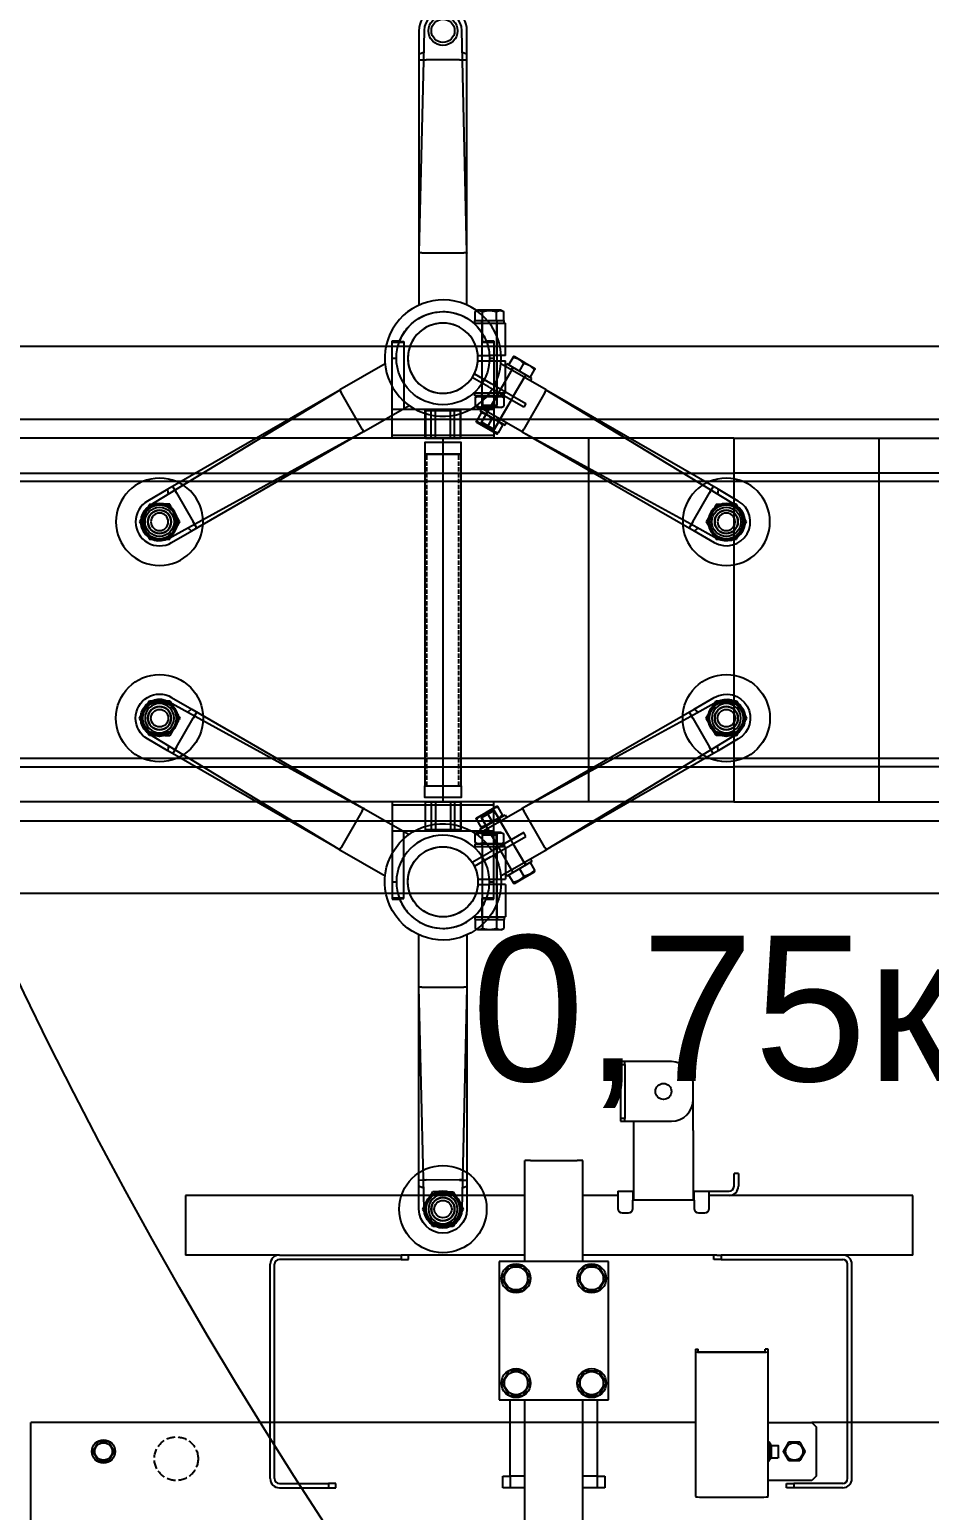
# Model space of a CAD drawing. Header units: millimetres. Extents: x -383313 to -161684, y -117025 to 99224.
# Drawn here: x -347336 to -346718, y -7453 to -6435 of the extents above; entities that cross this region are included whole.
import ezdxf
from ezdxf.enums import TextEntityAlignment as Align

# ---------------------------------------------------------------- set-up
doc = ezdxf.new("R2010")
doc.units = ezdxf.units.MM
doc.header["$MEASUREMENT"] = 0
doc.linetypes.add('DASHED', pattern=[0.75, 0.5, -0.25])
doc.linetypes.add('ESKD_shtrih', pattern=[4, 3, -1])
for name, color, linetype in [('08', 30, 'Continuous'), ('12', 41, 'Continuous'), ('27', 200, 'Continuous'), ('PV-3401', 7, 'Continuous'), ('Длина секции', 1, 'Continuous'), ('Конвейера КУ-190', 1, 'Continuous'), ('Крепление держателей ограждений', 101, 'Continuous'), ('Крепление опоры', 9, 'Continuous'), ('КУ-190.01.03.00_Стяжка', 7, 'Continuous'), ('Робот', 30, 'Continuous')]:
    doc.layers.add(name, color=color, linetype=linetype)
doc.styles.add('PSTUDIO', font='arial.ttf')

# ---------------------------------------------------------------- blocks, each defined once
blk = doc.blocks.new('A$Cdbab0bab')
at = {"color": 3}
for p, q in [((2000, -476.3), (2000, -580)), ((1493, -529), (1493, -628.6)), ((1538.3, -528.6), (1497.7, -528.6)), ((1543, -628.6), (1543, -529)), ((1460, -543), (1463, -540)), ((1460, -577), (1460, -543)), ((1463, -540), (1493, -540)), ((1485.8, -556), (1486.1, -555.7)), ((1485.8, -556), (1485.8, -563.9)), ((1486.1, -564.2), (1486.1, -555.7)), ((1490.8, -555.7), (1486.1, -555.7)), ((1490.8, -564.2), (1490.8, -555.7)), ((1492, -556.3), (1490.8, -556.3)), ((1492, -555), (1492, -565)), ((1493, -555), (1492, -555)), ((1485.8, -563.9), (1486.1, -564.2)), ((1490.8, -564.2), (1486.1, -564.2)), ((1492, -563.7), (1490.8, -563.7)), ((1493, -565), (1492, -565)), ((543, -580), (1463, -580)), ((1463, -580), (1460, -577)), ((1493, -580), (1463, -580)), ((1543, -580), (2000, -580)), ((1493, -628.6), (1493, -630.4)), ((1493, -630.4), (1495, -630.4)), ((1495, -628.6), (1495, -630.4)), ((1538.3, -628.2), (1497.7, -628.2)), ((1538.3, -628.4), (1497.7, -628.4)), ((1541, -628.6), (1541, -630.4)), ((1543, -630.4), (1541, -630.4)), ((1543, -630.4), (1543, -628.6))]:
    blk.add_line(p, q, dxfattribs=at)
at = {"color": 94, "linetype": 'ESKD_shtrih', "ltscale": 2}
blk.add_circle((1900, -555), 15, dxfattribs=at)
at = {"color": 3}
for centre, radius in [((1475, -560), 6), ((1950, -560), 8), ((1950, -560), 6)]:
    blk.add_circle(centre, radius, dxfattribs=at)
for start, end in [(134.427, 156.9261), (203.0739, 225.573)]:
    blk.add_arc((1500, -560), 10, start, end, dxfattribs=at)
for centre, major_axis, start_param, end_param in [((1497.7, -529), (-4.7, 0), 4.712389, 6.283185), ((1538.3, -529), (-4.7, 0), 3.141593, 4.712389), ((1497.7, -628.6), (4.7, 0), 1.570796, 3.141593), ((1497.7, -628.6), (-2.7, 0), 4.712389, 6.283185), ((1538.3, -628.6), (4.7, 0), 0, 1.570796), ((1538.3, -628.6), (2.7, 0), 0, 1.570796)]:
    blk.add_ellipse(centre, major_axis=major_axis, ratio=0.087156, start_param=start_param, end_param=end_param, dxfattribs=at)
for points in [[(1467.5, -560), (1469.4, -556.7), (1471.2, -553.5)], [(1471.2, -553.5), (1475, -553.5), (1478.8, -553.5)], [(1478.8, -553.5), (1480.6, -556.7), (1482.5, -560)], [(1946.2, -553.5), (1944.4, -556.7), (1942.5, -560)], [(1953.8, -553.5), (1950, -553.5), (1946.2, -553.5)], [(1957.5, -560), (1955.6, -556.7), (1953.8, -553.5)], [(1471.2, -566.5), (1469.4, -563.2), (1467.5, -560)], [(1478.8, -566.5), (1475, -566.5), (1471.2, -566.5)], [(1482.5, -560), (1480.6, -563.2), (1478.8, -566.5)], [(1942.5, -560), (1944.4, -563.2), (1946.2, -566.5)], [(1946.2, -566.5), (1950, -566.5), (1953.8, -566.5)], [(1953.8, -566.5), (1955.6, -563.2), (1957.5, -560)]]:
    blk.add_rational_spline(points, [1.2245094272, 1.41394169484, 1.2245094272], degree=2, dxfattribs=at)
blk = doc.blocks.new('Робот ABB IRB660_3.15 (сверху)')
at = {"layer": 'Робот'}
blk.add_circle((0, 0), 3150, dxfattribs=at)
blk = doc.blocks.new('A$Cd90eea63')
at = {"layer": 'Конвейера КУ-190'}
for p, q in [((2000, 125), (0, 125)), ((2000, 125), (2000, -125)), ((0, 101), (2000, 101)), ((0, -101), (2000, -101)), ((2000, -125), (0, -125))]:
    blk.add_line(p, q, dxfattribs=at)
at = {"layer": 'Конвейера КУ-190', "color": 33}
for p, q in [((2000, 95.25), (0, 95.25)), ((2000, -95.25), (0, -95.25))]:
    blk.add_line(p, q, dxfattribs=at)
at = {"layer": 'Крепление держателей ограждений'}
blk.add_line((1900, 125), (1900, -125), dxfattribs=at)
at = {"layer": 'Крепление опоры'}
blk.add_line((1800, 125), (1800, -125), dxfattribs=at)
blk = doc.blocks.new('*U205')
at = {"layer": 'PV-3401'}
for p, q in [((13899.5, -3884.2), (13896.5, -3884.2)), ((13896.5, -3884.2), (13896.5, -3886.2)), ((13896.5, -3886.2), (13899.5, -3886.2)), ((13896.5, -3886.2), (13896.5, -3923.2)), ((13899.5, -3886.2), (13899.5, -3884.2)), ((13902.8, -3884.2), (13899.5, -3884.2)), ((13899.5, -3886.2), (13899.5, -3923.2)), ((13931.5, -3884.2), (13902.8, -3884.2)), ((13946.5, -3910.2), (13946.5, -3899.2)), ((13946.5, -3931.6), (13946.5, -3910.2)), ((13899.5, -3923.2), (13896.5, -3923.2)), ((13896.5, -3923.2), (13896.5, -3925.2)), ((13896.5, -3925.2), (13899.5, -3925.2)), ((13899.5, -3925.2), (13899.5, -3923.2)), ((13899.5, -3925.2), (13902.8, -3925.2)), ((13902.8, -3925.2), (13931.5, -3925.2)), ((13905.5, -3931.6), (13905.5, -3925.2)), ((13905.5, -3936), (13905.5, -3931.6)), ((13905.5, -3977.3), (13905.5, -3936)), ((13946.5, -3931.6), (13946.5, -3936)), ((13946.5, -3936), (13946.5, -3977.3)), ((13834.6, -3952.2), (13830.6, -3952.2)), ((13830.6, -4021.7), (13830.6, -3952.2)), ((13834.6, -3952.2), (13866.6, -3952.2)), ((13870.6, -3952.2), (13866.6, -3952.2)), ((13870.6, -4021.7), (13870.6, -3952.2)), ((13977.5, -3961.2), (13974.5, -3961.2)), ((13974.5, -3964.2), (13974.5, -3961.2)), ((13974.5, -3969.9), (13974.5, -3964.2)), ((13977.5, -3961.2), (13977.5, -3964.2)), ((13977.5, -3964.2), (13977.5, -3969.9)), ((13830.6, -3976.2), (13597.4, -3976.2)), ((13597.4, -3976.2), (13597.4, -3979.7)), ((13597.4, -3979.7), (13597.4, -4013.7)), ((13894.5, -3976.2), (13870.6, -3976.2)), ((13894.5, -3973.2), (13894.5, -3979.5)), ((13894.5, -3973.2), (13905, -3973.2)), ((13894.5, -3979.5), (13894.5, -3985.2)), ((13905, -3973.2), (13905, -3979.5)), ((13905, -3973.2), (13905.5, -3973.2)), ((13905.5, -3976.2), (13905, -3976.2)), ((13905, -3985.2), (13905, -3979.5)), ((13905.5, -3979.2), (13905.5, -3977.3)), ((13905.5, -3979.2), (13946.5, -3979.2)), ((13946.5, -3973.2), (13947, -3973.2)), ((13947, -3976.2), (13946.5, -3976.2)), ((13946.5, -3977.3), (13946.5, -3979.2)), ((13947, -3979.5), (13947, -3973.2)), ((13947, -3973.2), (13957.5, -3973.2)), ((13947, -3979.5), (13947, -3985.2)), ((13957.5, -3979.5), (13957.5, -3973.2)), ((13957.5, -3973.2), (13971.2, -3973.2)), ((14097.4, -3976.2), (13957.5, -3976.2)), ((13957.5, -3985.2), (13957.5, -3979.5)), ((14097.4, -3979.7), (14097.4, -3976.2)), ((14097.4, -4013.7), (14097.4, -3979.7)), ((13897.5, -3988.2), (13902, -3988.2)), ((13950, -3988.2), (13954.5, -3988.2)), ((13597.4, -4013.7), (13597.4, -4017.2)), ((13661.9, -4017.2), (13597.4, -4017.2)), ((13661.9, -4017.2), (13745.6, -4017.2)), ((13745.6, -4020.2), (13661.9, -4020.2)), ((13748.6, -4017.2), (13745.6, -4017.2)), ((13745.6, -4017.2), (13745.6, -4020.2)), ((13745.6, -4020.2), (13750.6, -4020.2)), ((13830.6, -4017.2), (13748.6, -4017.2)), ((13750.6, -4020.2), (13750.6, -4017.2)), ((13962.6, -4017.2), (13870.6, -4017.2)), ((13960.6, -4020.2), (13960.6, -4017.2)), ((13965.6, -4020.2), (13960.6, -4020.2)), ((13962.6, -4017.2), (13965.6, -4017.2)), ((13965.6, -4017.2), (13965.6, -4020.2)), ((14049.3, -4017.2), (13965.6, -4017.2)), ((13965.6, -4020.2), (14049.3, -4020.2)), ((14097.4, -4017.2), (14049.3, -4017.2)), ((14097.4, -4017.2), (14097.4, -4013.7)), ((13655.6, -4170.9), (13655.6, -4023.5)), ((13658.6, -4170.9), (13658.6, -4023.5)), ((13813.1, -4021.7), (13813.1, -4116.7)), ((13888.1, -4021.7), (13813.1, -4021.7)), ((13888.1, -4116.7), (13888.1, -4021.7)), ((14052.6, -4170.9), (14052.6, -4023.5)), ((14055.6, -4170.9), (14055.6, -4023.5)), ((13813.1, -4116.7), (13888.1, -4116.7)), ((13820.6, -4169.2), (13820.6, -4116.7)), ((13830.6, -4252.2), (13830.6, -4116.7)), ((13870.6, -4252.2), (13870.6, -4116.7)), ((13880.6, -4169.2), (13880.6, -4116.7)), ((13815.6, -4169.2), (13820.6, -4169.2)), ((13815.6, -4177.2), (13815.6, -4169.2)), ((13830.6, -4169.2), (13820.6, -4169.2)), ((13820.6, -4169.2), (13820.6, -4177.2)), ((13880.6, -4169.2), (13870.6, -4169.2)), ((13880.6, -4169.2), (13885.6, -4169.2)), ((13880.6, -4177.2), (13880.6, -4169.2)), ((13885.6, -4169.2), (13885.6, -4177.2)), ((13661.9, -4174.2), (13695.6, -4174.2)), ((13661.9, -4177.2), (13695.6, -4177.2)), ((13700.6, -4174.2), (13695.6, -4174.2)), ((13695.6, -4174.2), (13695.6, -4177.2)), ((13695.6, -4177.2), (13700.6, -4177.2)), ((13700.6, -4177.2), (13700.6, -4174.2)), ((13820.6, -4177.2), (13815.6, -4177.2)), ((13830.6, -4177.2), (13820.6, -4177.2)), ((13880.6, -4177.2), (13870.6, -4177.2)), ((13885.6, -4177.2), (13880.6, -4177.2)), ((14010.6, -4177.2), (14010.6, -4174.2)), ((14010.6, -4174.2), (14015.6, -4174.2)), ((14015.6, -4177.2), (14010.6, -4177.2)), ((14049.3, -4174.2), (14015.6, -4174.2)), ((14015.6, -4174.2), (14015.6, -4177.2)), ((14049.3, -4177.2), (14015.6, -4177.2))]:
    blk.add_line(p, q, dxfattribs=at)
for centre, radius in [((13926, -3904.7), 5.5), ((13824.6, -4033.2), 10), ((13824.6, -4033.2), 8), ((13876.6, -4033.2), 10), ((13876.6, -4033.2), 8), ((13824.6, -4105.2), 10), ((13824.6, -4105.2), 8), ((13876.6, -4105.2), 10), ((13876.6, -4105.2), 8)]:
    blk.add_circle(centre, radius, dxfattribs=at)
for centre, radius, start, end in [((13931.5, -3899.2), 15, 360, 90), ((13931.5, -3910.2), 15, 270, 0), ((13971.2, -3969.9), 3.3, -90, 0), ((13971.2, -3969.9), 6.3, 270, 0), ((13897.5, -3985.2), 3, 180, 270), ((13902, -3985.2), 3, 270, 0), ((13950, -3985.2), 3, 180, 270), ((13954.5, -3985.2), 3, 270, 0), ((13661.9, -4023.5), 6.3, 90, 180), ((13661.9, -4023.5), 3.3, 90, 180), ((14049.3, -4023.5), 6.3, 0, 90), ((14049.3, -4023.5), 3.3, 0, 90), ((13661.9, -4170.9), 6.3, 180, 270), ((13661.9, -4170.9), 3.3, 180, 270), ((14049.3, -4170.9), 3.3, 270, 360), ((14049.3, -4170.9), 6.3, -90, 0)]:
    blk.add_arc(centre, radius, start, end, dxfattribs=at)
for points in [[(13814.8, -4033.2), (13817.3, -4028.9), (13819.7, -4024.7)], [(13819.7, -4024.7), (13824.6, -4024.7), (13829.5, -4024.7)], [(13829.5, -4024.7), (13832, -4028.9), (13834.4, -4033.2)], [(13871.7, -4024.7), (13869.3, -4028.9), (13866.8, -4033.2)], [(13881.5, -4024.7), (13876.6, -4024.7), (13871.7, -4024.7)], [(13886.4, -4033.2), (13884, -4028.9), (13881.5, -4024.7)], [(13819.7, -4041.7), (13817.3, -4037.4), (13814.8, -4033.2)], [(13834.4, -4033.2), (13832, -4037.4), (13829.5, -4041.7)], [(13866.8, -4033.2), (13869.3, -4037.4), (13871.7, -4041.7)], [(13881.5, -4041.7), (13884, -4037.4), (13886.4, -4033.2)], [(13829.5, -4041.7), (13824.6, -4041.7), (13819.7, -4041.7)], [(13871.7, -4041.7), (13876.6, -4041.7), (13881.5, -4041.7)], [(13819.7, -4096.7), (13817.3, -4100.9), (13814.8, -4105.2)], [(13829.5, -4096.7), (13824.6, -4096.7), (13819.7, -4096.7)], [(13834.4, -4105.2), (13832, -4100.9), (13829.5, -4096.7)], [(13866.8, -4105.2), (13869.3, -4100.9), (13871.7, -4096.7)], [(13871.7, -4096.7), (13876.6, -4096.7), (13881.5, -4096.7)], [(13881.5, -4096.7), (13884, -4100.9), (13886.4, -4105.2)], [(13814.8, -4105.2), (13817.3, -4109.4), (13819.7, -4113.7)], [(13829.5, -4113.7), (13832, -4109.4), (13834.4, -4105.2)], [(13871.7, -4113.7), (13869.3, -4109.4), (13866.8, -4105.2)], [(13886.4, -4105.2), (13884, -4109.4), (13881.5, -4113.7)], [(13819.7, -4113.7), (13824.6, -4113.7), (13829.5, -4113.7)], [(13881.5, -4113.7), (13876.6, -4113.7), (13871.7, -4113.7)]]:
    blk.add_rational_spline(points, [1.22364575665, 1.41294441399, 1.22364575665], degree=2, dxfattribs=at)
blk = doc.blocks.new('15506-T')
at = {"color": 200}
for p, q in [((98.2, 203.1), (90.2, 189.2)), ((101.4, 201.6), (90.6, 183.9)), ((90.2, 189.2), (22, 71)), ((90.6, 183.9), (22, 71)), ((90.5, 189.3), (93.6, 188.8)), ((112.4, 171.8), (92.6, 183.3)), ((113.9, 170.4), (123.9, 188.6)), ((118.8, 172.7), (126.8, 186.6)), ((116.7, 175.5), (118.6, 173)), ((50.5, 54.5), (118.8, 172.7)), ((50.5, 54.5), (113.9, 170.4)), ((21.9, 70.9), (3.9, 39.8)), ((22, 71), (21.9, 70.9)), ((23.7, 70), (48.8, 55.5)), ((32.5, 23.3), (50.5, 54.4)), ((50.5, 54.4), (50.5, 54.5)), ((-58, 26.5), (-58.5, 26.2)), ((-58.5, 19.5), (-58.5, 25.5)), ((-50, 26.5), (-58, 26.5)), ((-42, 26.5), (-50, 26.5)), ((-50, 19.5), (-50, 25.5)), ((-42, 26.5), (-41.5, 26.2)), ((-41.5, 19.5), (-41.5, 25.5)), ((-204.6, 13.5), (-225.3, 13)), ((-208.9, 16.5), (-225, 16.5)), ((-210.3, 13.3), (-209.2, 16.2)), ((-72.5, 16.5), (-208.9, 16.5)), ((-205, 11.5), (-205, -11.5)), ((-72.5, 16.5), (-204.6, 13.5)), ((-72.3, 16.5), (-72.5, 16.5)), ((-72.5, -14.5), (-72.5, 14.5)), ((-36.4, 16.5), (-72.3, 16.5)), ((-60, 18.5), (-60, 16.5)), ((-40, 18.5), (-60, 18.5)), ((-58, 18.5), (-58.5, 18.8)), ((-42, 18.5), (-41.5, 18.8)), ((-40, 18.5), (-40, 16.5)), ((-65, -1.5), (-65, 1.5)), ((-65, 1.5), (-40, 1.5)), ((-55, -1.5), (-55, 1.5)), ((-45, -1.5), (-45, 1.5)), ((-37, 1.5), (-24.1, 1.5)), ((-40, -1.5), (-65, -1.5)), ((-24.1, -1.5), (-37, -1.5)), ((-225.3, -13), (-204.6, -13.5)), ((-225, -16.5), (-208.9, -16.5)), ((-209.2, -16.2), (-210.3, -13.3)), ((-208.9, -16.5), (-72.5, -16.5)), ((-204.6, -13.5), (-72.5, -16.5)), ((-72.5, -16.5), (-72.3, -16.5)), ((-72.3, -16.5), (-36.4, -16.5)), ((-60, -16.5), (-60, -18.5)), ((-60, -18.5), (-40, -18.5)), ((-58.5, -18.5), (-58.5, -24.5)), ((-50, -18.5), (-50, -24.5)), ((-41.5, -18.5), (-41.5, -24.5)), ((-40, -16.5), (-40, -18.5)), ((-58, -25.5), (-58.5, -25.2)), ((-50, -25.5), (-58, -25.5)), ((-42, -25.5), (-50, -25.5)), ((-42, -25.5), (-41.5, -25.2)), ((50.5, -54.4), (32.5, -23.3)), ((3.9, -39.8), (21.9, -70.9)), ((48.8, -55.5), (23.7, -70)), ((50.5, -54.5), (50.5, -54.4)), ((113.9, -170.4), (50.5, -54.5)), ((118.8, -172.7), (50.5, -54.5)), ((21.9, -70.9), (22, -71)), ((22, -71), (90.6, -183.9)), ((22, -71), (90.2, -189.2)), ((92.6, -183.3), (112.4, -171.8)), ((123.9, -188.6), (113.9, -170.4)), ((118.6, -173), (116.7, -175.5)), ((126.8, -186.6), (118.8, -172.7)), ((90.2, -189.2), (98.2, -203.1)), ((93.6, -188.8), (90.5, -189.3)), ((90.6, -183.9), (101.4, -201.6))]:
    blk.add_line(p, q, dxfattribs=at)
at = {"color": 3}
for p, q in [((88.2, 185.8), (92.6, 183.3)), ((112.4, 171.8), (116.8, 169.3)), ((23.7, 70), (22, 71)), ((50.5, 54.5), (48.8, 55.5)), ((-53.4, 26.5), (-55, 24.9)), ((-55, 26.5), (-55, 18.5)), ((-55, 24.9), (-50, 24.9)), ((-55, 1.5), (-55, 24.9)), ((-50, 24.9), (-45, 24.9)), ((-46.6, 26.5), (-45, 24.9)), ((-45, 26.5), (-45, 18.5)), ((-45, 1.5), (-45, 24.9)), ((-205, 11.5), (-205, 16.5)), ((-72.5, 16.5), (-72.5, 14.5)), ((-55.2, 18.5), (-55.2, 16.5)), ((-55, 1.5), (-55, 16.5)), ((-45, 1.5), (-45, 16.5)), ((-44.8, 18.5), (-44.8, 16.5)), ((-55, -18.5), (-55, -1.5)), ((-55, -16.5), (-55, -1.5)), ((-45, -18.5), (-45, -1.5)), ((-45, -16.5), (-45, -1.5)), ((-205, -16.5), (-205, -11.5)), ((-72.5, -14.5), (-72.5, -16.5)), ((-55.2, -16.5), (-55.2, -18.5)), ((-44.8, -16.5), (-44.8, -18.5)), ((48.8, -55.5), (50.5, -54.5)), ((22, -71), (23.7, -70)), ((116.8, -169.3), (112.4, -171.8)), ((92.6, -183.3), (88.2, -185.8))]:
    blk.add_line(p, q, dxfattribs=at)
for centre, radius in [((112.5, 194.9), 10), ((112.5, 194.9), 8), ((-225, 0), 10), ((-225, 0), 8), ((112.5, -194.9), 10), ((112.5, -194.9), 8)]:
    blk.add_circle(centre, radius, dxfattribs=at)
at = {"color": 200}
for centre, radius, start, end in [((112.5, 194.9), 16.5, 330, 150), ((112.5, 194.9), 13, 331.3135, 148.6865), ((0, 0), 40, 182.1491, 177.8509), ((0, 0), 24.1, 183.561, 176.439), ((-225, 0), 16.5, 90, 270), ((-225, 0), 13, 91.3135, 268.6865), ((112.5, -194.9), 16.5, 210, 30), ((112.5, -194.9), 13, 211.3135, 28.6865)]:
    blk.add_arc(centre, radius, start, end, dxfattribs=at)
for centre, major_axis, ratio, start_param, end_param in [((92.8, 187.7), (2.6, -1.5), 0.190894, 2.70526, 3.141593), ((92.3, 182.8), (1.71, -1.04), 0.246291, 1.581444, 3.141593), ((94.6, 186.5), (-2.01, -3.24), 0.524286, 0.005933, 0.016581), ((114.3, 175.2), (-1.8, -3.36), 0.524286, -0.016581, -0.005933), ((112.2, 171.4), (-1.75, 0.96), 0.246291, -3.141593, -1.581444), ((116.2, 174.2), (2.6, -1.5), 0.190894, 0, 0.436332), ((25.6, 73.3), (-1.91, -3.3), 0.524528, -0.010385, 0), ((50.7, 58.8), (-1.91, -3.3), 0.524528, 0, 0.010385), ((-208.9, 13.5), (0, 3), 0.190894, 0, 0.436332), ((-204.5, 11.5), (0.05, -2), 0.246291, -3.141593, -1.581444), ((-208.8, 11.4), (3.81, 0.12), 0.524286, -0.016581, -0.005933), ((-76.3, 14.5), (3.81, 0), 0.524528, 0, 0.010385), ((-208.9, -13.5), (0, 3), 0.190894, 2.70526, 3.141593), ((-208.8, -11.4), (3.81, -0.12), 0.524286, 0.005933, 0.016581), ((-204.5, -11.5), (0.05, 2), 0.246291, 1.581444, 3.141593), ((-76.3, -14.5), (3.81, 0), 0.524528, -0.010385, 0), ((50.7, -58.8), (-1.91, 3.3), 0.524528, -0.010385, 0), ((25.6, -73.3), (-1.91, 3.3), 0.524528, 0, 0.010385), ((112.2, -171.4), (-1.75, -0.96), 0.246291, 1.581444, 3.141593), ((114.3, -175.2), (-1.8, 3.36), 0.524286, 0.005933, 0.016581), ((116.2, -174.2), (-2.6, -1.5), 0.190894, 2.70526, 3.141593), ((92.8, -187.7), (-2.6, -1.5), 0.190894, 0, 0.436332), ((92.3, -182.8), (1.71, 1.04), 0.246291, -3.141593, -1.581444), ((94.6, -186.5), (-2.01, 3.24), 0.524286, -0.016581, -0.005933)]:
    blk.add_ellipse(centre, major_axis=major_axis, ratio=ratio, start_param=start_param, end_param=end_param, dxfattribs=at)
for points, knots in [([(23.7, 70), (23.6, 70.1), (23.6, 70.1), (23.4, 70.2), (23.3, 70.2), (23.2, 70.3), (23.1, 70.4), (22.8, 70.5), (22.7, 70.6), (22.4, 70.7), (22.3, 70.7), (22.1, 70.7), (22, 70.7), (21.9, 70.8), (21.9, 70.8), (21.8, 70.8), (21.8, 70.8), (21.8, 70.8), (21.8, 70.8), (21.8, 70.8), (21.8, 70.8), (21.8, 70.8), (21.9, 70.9), (21.9, 70.9), (21.9, 70.9), (21.9, 70.9)], [3.009532, 3.009532, 3.009532, 3.009532, 3.168725, 3.168725, 3.468198, 3.468198, 3.76767, 3.76767, 4.293644, 4.293644, 4.819618, 4.819618, 5.194455, 5.194455, 5.569291, 5.569291, 5.698282, 5.698282, 5.827273, 5.827273, 5.909436, 5.909436, 5.991598, 5.991598, 6.007095, 6.007095, 6.007095, 6.007095]), ([(50.5, 54.4), (50.4, 54.4), (50.4, 54.4), (50.4, 54.3), (50.4, 54.3), (50.4, 54.3), (50.4, 54.3), (50.4, 54.3), (50.4, 54.3), (50.3, 54.3), (50.3, 54.4), (50.3, 54.4), (50.2, 54.5), (50, 54.7), (49.9, 54.8), (49.7, 55), (49.6, 55.1), (49.3, 55.3), (49.1, 55.4), (48.9, 55.5), (48.9, 55.5), (48.8, 55.5)], [38.480729, 38.480729, 38.480729, 38.480729, 38.538428, 38.538428, 38.642159, 38.642159, 38.74589, 38.74589, 38.950627, 38.950627, 39.155364, 39.155364, 39.715636, 39.715636, 40.275908, 40.275908, 40.802668, 40.802668, 41.329429, 41.329429, 41.490848, 41.490848, 41.490848, 41.490848]), ([(-72.3, 16.5), (-72.3, 16.5), (-72.3, 16.5), (-72.3, 16.5), (-72.2, 16.5), (-72.2, 16.5), (-72.2, 16.5), (-72.2, 16.5), (-72.2, 16.5), (-72.2, 16.4), (-72.2, 16.4), (-72.3, 16.3), (-72.3, 16.2), (-72.4, 16), (-72.4, 15.9), (-72.5, 15.6), (-72.5, 15.4), (-72.5, 15.1), (-72.5, 14.9), (-72.5, 14.6), (-72.5, 14.6), (-72.5, 14.5)], [38.480729, 38.480729, 38.480729, 38.480729, 38.538428, 38.538428, 38.642159, 38.642159, 38.74589, 38.74589, 38.950627, 38.950627, 39.155364, 39.155364, 39.715636, 39.715636, 40.275908, 40.275908, 40.802668, 40.802668, 41.329429, 41.329429, 41.490848, 41.490848, 41.490848, 41.490848]), ([(-40, 1.5), (-40, 1.5), (-40, 1.5), (-39.9, 1.5), (-39.8, 1.5), (-39.7, 1.5), (-39.6, 1.5), (-39.4, 1.5), (-39.2, 1.5), (-39, 1.5), (-38.8, 1.5), (-38.5, 1.5), (-38.3, 1.5), (-37.9, 1.5), (-37.8, 1.5), (-37.4, 1.5), (-37.2, 1.5), (-37, 1.5)], [0, 0, 0, 0, 0.55523, 0.55523, 1.11046, 1.11046, 1.66589, 1.66589, 2.22132, 2.22132, 2.777012, 2.777012, 3.332705, 3.332705, 3.888652, 3.888652, 4.444598, 4.444598, 4.444598, 4.444598]), ([(-37, -1.5), (-37.2, -1.5), (-37.4, -1.5), (-37.8, -1.5), (-37.9, -1.5), (-38.3, -1.5), (-38.5, -1.5), (-38.8, -1.5), (-39, -1.5), (-39.2, -1.5), (-39.4, -1.5), (-39.6, -1.5), (-39.7, -1.5), (-39.8, -1.5), (-39.9, -1.5), (-40, -1.5), (-40, -1.5), (-40, -1.5)], [-4.444598, -4.444598, -4.444598, -4.444598, -3.888652, -3.888652, -3.332705, -3.332705, -2.777012, -2.777012, -2.22132, -2.22132, -1.66589, -1.66589, -1.11046, -1.11046, -0.55523, -0.55523, 0, 0, 0, 0]), ([(-72.5, -14.5), (-72.5, -14.6), (-72.5, -14.6), (-72.5, -14.8), (-72.5, -14.9), (-72.5, -15.1), (-72.5, -15.2), (-72.5, -15.5), (-72.4, -15.6), (-72.4, -15.9), (-72.4, -16), (-72.3, -16.2), (-72.3, -16.3), (-72.2, -16.4), (-72.2, -16.4), (-72.2, -16.5), (-72.2, -16.5), (-72.2, -16.5), (-72.2, -16.5), (-72.2, -16.5), (-72.2, -16.5), (-72.3, -16.5), (-72.3, -16.5), (-72.3, -16.5), (-72.3, -16.5), (-72.3, -16.5)], [3.009532, 3.009532, 3.009532, 3.009532, 3.168725, 3.168725, 3.468198, 3.468198, 3.76767, 3.76767, 4.293644, 4.293644, 4.819618, 4.819618, 5.194455, 5.194455, 5.569291, 5.569291, 5.698282, 5.698282, 5.827273, 5.827273, 5.909436, 5.909436, 5.991598, 5.991598, 6.007095, 6.007095, 6.007095, 6.007095]), ([(48.8, -55.5), (48.9, -55.5), (48.9, -55.5), (49.1, -55.4), (49.2, -55.3), (49.3, -55.2), (49.4, -55.2), (49.6, -55), (49.8, -54.9), (50, -54.7), (50.1, -54.6), (50.2, -54.5), (50.2, -54.5), (50.3, -54.4), (50.3, -54.3), (50.4, -54.3), (50.4, -54.3), (50.4, -54.3), (50.4, -54.3), (50.4, -54.3), (50.4, -54.3), (50.4, -54.3), (50.4, -54.4), (50.4, -54.4), (50.5, -54.4), (50.5, -54.4)], [3.009532, 3.009532, 3.009532, 3.009532, 3.168725, 3.168725, 3.468198, 3.468198, 3.76767, 3.76767, 4.293644, 4.293644, 4.819618, 4.819618, 5.194455, 5.194455, 5.569291, 5.569291, 5.698282, 5.698282, 5.827273, 5.827273, 5.909436, 5.909436, 5.991598, 5.991598, 6.007095, 6.007095, 6.007095, 6.007095]), ([(21.9, -70.9), (21.9, -70.9), (21.9, -70.9), (21.8, -70.8), (21.8, -70.8), (21.8, -70.8), (21.8, -70.8), (21.8, -70.8), (21.8, -70.8), (21.9, -70.8), (21.9, -70.8), (22, -70.8), (22.1, -70.7), (22.3, -70.7), (22.5, -70.6), (22.7, -70.5), (22.9, -70.5), (23.2, -70.3), (23.4, -70.2), (23.6, -70.1), (23.6, -70.1), (23.7, -70)], [38.480729, 38.480729, 38.480729, 38.480729, 38.538428, 38.538428, 38.642159, 38.642159, 38.74589, 38.74589, 38.950627, 38.950627, 39.155364, 39.155364, 39.715636, 39.715636, 40.275908, 40.275908, 40.802668, 40.802668, 41.329429, 41.329429, 41.490848, 41.490848, 41.490848, 41.490848])]:
    blk.add_open_spline(points, degree=3, knots=knots, dxfattribs=at)
for points, weights in [([(-58.5, 25.5), (-54.2, 26.9), (-50, 25.5)], [1.22364575665, 1.41294441399, 1.22364575665]), ([(-58.5, 26.2), (-58.5, 26.2), (-58.5, 25.5)], [1.31829508532, 1.31829508532, 1.22364575665]), ([(-50, 25.5), (-45.8, 26.9), (-41.5, 25.5)], [1.22364575665, 1.41294441399, 1.22364575665]), ([(-41.5, 25.5), (-41.5, 26.2), (-41.5, 26.2)], [1.22364575665, 1.31829508532, 1.31829508532]), ([(-58.5, 19.5), (-54.2, 18.1), (-50, 19.5)], [1.22364575665, 1.41294441399, 1.22364575665]), ([(-58.5, 18.8), (-58.5, 18.8), (-58.5, 19.5)], [1.31829508532, 1.31829508532, 1.22364575665]), ([(-50, 19.5), (-45.8, 18.1), (-41.5, 19.5)], [1.22364575665, 1.41294441399, 1.22364575665]), ([(-41.5, 19.5), (-41.5, 18.8), (-41.5, 18.8)], [1.22364575665, 1.31829508532, 1.31829508532]), ([(-58.5, -24.5), (-54.2, -25.9), (-50, -24.5)], [1.22364575665, 1.41294441399, 1.22364575665]), ([(-58.5, -25.2), (-58.5, -25.2), (-58.5, -24.5)], [1.31829508532, 1.31829508532, 1.22364575665]), ([(-50, -24.5), (-45.8, -25.9), (-41.5, -24.5)], [1.22364575665, 1.41294441399, 1.22364575665]), ([(-41.5, -24.5), (-41.5, -25.2), (-41.5, -25.2)], [1.22364575665, 1.31829508532, 1.31829508532])]:
    blk.add_rational_spline(points, weights, degree=2, dxfattribs=at)
blk = doc.blocks.new('17515-T')
at = {"layer": '27'}
for radius in [30, 11.5, 8, 6]:
    blk.add_circle((0, 0), radius, dxfattribs=at)
at = {"layer": '27', "color": 3}
for radius in [12.5, 12.5, 11.5]:
    blk.add_circle((0, 0), radius, dxfattribs=at)
at = {"layer": '27'}
for points in [[(-13.9, 0), (-10.4, 6), (-6.9, 12)], [(-6.9, 12), (0, 12), (6.9, 12)], [(6.9, 12), (10.4, 6), (13.9, 0)], [(-6.9, -12), (-10.4, -6), (-13.9, 0)], [(13.9, 0), (10.4, -6), (6.9, -12)], [(6.9, -12), (0, -12), (-6.9, -12)]]:
    blk.add_rational_spline(points, [1.17681485541, 1.35886874711, 1.17681485541], degree=2, dxfattribs=at)
blk = doc.blocks.new('14748-T')
at = {"layer": '27'}
for p, q in [((-12, 55), (-35, 55)), ((-35, 55), (-35, 35)), ((-12, 55), (12, 55)), ((-12, 35), (-12, 55)), ((35, 55), (12, 55)), ((12, 55), (12, 35)), ((35, 35), (35, 55)), ((-35, 35), (-35, 32)), ((-35, 35), (-12, 35)), ((-35, 32), (-35, 27.6)), ((-27, 32), (-27, 35)), ((-27, 27.6), (-27, 32)), ((-12, 35), (12, 35)), ((12, 35), (35, 35)), ((27, 35), (27, 32)), ((27, 32), (27, 27.6)), ((35, 32), (35, 35)), ((40, 34), (35, 34)), ((35, 27.6), (35, 32)), ((36.9, 27), (36.9, 33)), ((40, 34), (41.8, 33)), ((41.8, 27), (41.8, 33)), ((-35, 27.6), (-35, -11)), ((-27, -11), (-27, 27.6)), ((27, 27.6), (27, -11)), ((35, -11), (35, 27.6)), ((42, 26), (35, 26)), ((35.1, 24), (35, 24)), ((43, 24), (35.1, 24)), ((40, 26), (41.8, 27)), ((42, 26), (42, 24)), ((43, 24), (43, 1.8)), ((35, 1.8), (35.1, 1.8)), ((35.1, 1.8), (43, 1.8)), ((37, -1.8), (37, 1.8)), ((35.1, -1.8), (35, -1.8)), ((43, -1.8), (35.1, -1.8)), ((43, -1.8), (43, -24)), ((-35, -11), (-35, -12)), ((-35, -11), (-27, -11)), ((-35, -12), (-29.7, -12)), ((-27, -11.4), (-27, -11)), ((-26.8, -11.4), (-27, -11.4)), ((27, -11.4), (26.8, -11.4)), ((27, -11), (27, -11.4)), ((27, -11), (35, -11)), ((27, -17.2), (27, -11.4)), ((29.7, -12), (35, -12)), ((35, -12), (35, -11)), ((21.2, -24), (35.1, -24)), ((22, -24), (22, -26)), ((22, -26), (42, -26)), ((22.2, -26), (22.2, -32)), ((27.1, -26), (27.1, -32)), ((35.1, -24), (43, -24)), ((36.9, -26), (36.9, -32)), ((41.8, -26), (41.8, -32)), ((42, -24), (42, -26)), ((24, -33), (22.2, -32)), ((40, -33), (24, -33)), ((40, -33), (41.8, -32))]:
    blk.add_line(p, q, dxfattribs=at)
at = {"layer": '27', "color": 3}
for p, q in [((-35, 53), (35, 53)), ((-12.2, 55), (-12.2, 36)), ((-8, 55), (-8, 36)), ((-5.2, 55), (-5.2, 36)), ((5.2, 55), (5.2, 36)), ((8, 55), (8, 36)), ((12.2, 55), (12.2, 36)), ((-12.2, 36), (-8, 36)), ((-8, 36), (-2.8, 36)), ((-5.2, 36), (-5.2, 35)), ((-2.8, 36), (2.8, 36)), ((2.8, 36), (8, 36)), ((5.2, 36), (5.2, 35)), ((8, 36), (12.2, 36)), ((24, 34), (22.2, 33)), ((22.2, 27), (22.2, 33)), ((35, 34), (24, 34)), ((28.6, 34), (27, 32.4)), ((27, 32.4), (37, 32.4)), ((27.1, 27), (27.1, 33)), ((35.4, 34), (37, 32.4)), ((37, 34), (37, 26)), ((37, 1.8), (37, 32.4)), ((35, 24), (21.2, 24)), ((22, 26), (22, 24)), ((35, 26), (22, 26)), ((24, 26), (22.2, 27)), ((26.8, 26), (26.8, 24)), ((37, 24), (37, 1.8)), ((37.2, 26), (37.2, 24)), ((-35, 0), (-32, 0)), ((24.1, 1.8), (32, 1.8)), ((32, 1.8), (35, 1.8)), ((32, 0), (35, 0)), ((24.1, -1.8), (32, -1.8)), ((35, -1.8), (32, -1.8)), ((37, -26), (37, -1.8)), ((37, -1.8), (37, -24)), ((27, -11.4), (27, -11.4)), ((27, -11.4), (27, -24)), ((27, -26), (27, -17.2)), ((26.8, -24), (26.8, -26)), ((37.2, -24), (37.2, -26))]:
    blk.add_line(p, q, dxfattribs=at)
blk.add_circle((0, 0), 24.1, dxfattribs=at)
for start, end in [(0, 180), (180, 201.0152), (338.9848, 0)]:
    blk.add_arc((0, 0), 32, start, end, dxfattribs=at)
at = {"layer": '27'}
for start, end in [(201.0152, 270), (270, 338.9848)]:
    blk.add_arc((0, 0), 32, start, end, dxfattribs=at)
at = {"layer": '27', "color": 3}
for points, weights in [([(22.2, 33), (24.6, 34.4), (27.1, 33)], [1.22364575665, 1.41294441399, 1.22364575665]), ([(27.1, 33), (31.2, 34.1), (35, 33.4)], [1.22364575665, 1.37880186167, 1.27961472662]), ([(22.2, 27), (24.6, 25.6), (27.1, 27)], [1.22364575665, 1.41294441399, 1.22364575665]), ([(27.1, 27), (31.2, 25.9), (35, 26.6)], [1.22364575665, 1.37880186167, 1.27961472662])]:
    blk.add_rational_spline(points, weights, degree=2, dxfattribs=at)
at = {"layer": '27'}
for points, weights in [([(35, 33.4), (35.9, 33.2), (36.9, 33)], [1.27961472662, 1.25778830898, 1.22364575665]), ([(36.9, 33), (39.4, 34.4), (41.8, 33)], [1.22364575665, 1.41294441399, 1.22364575665]), ([(35, 26.6), (35.9, 26.8), (36.9, 27)], [1.27961472662, 1.25778830898, 1.22364575665]), ([(36.9, 27), (39.4, 25.6), (41.8, 27)], [1.22364575665, 1.41294441399, 1.22364575665]), ([(22.2, -32), (24.6, -33.4), (27.1, -32)], [1.22364575665, 1.41294441399, 1.22364575665]), ([(27.1, -32), (32, -33.4), (36.9, -32)], [1.22364575665, 1.41294441399, 1.22364575665]), ([(36.9, -32), (39.4, -33.4), (41.8, -32)], [1.22364575665, 1.41294441399, 1.22364575665])]:
    blk.add_rational_spline(points, weights, degree=2, dxfattribs=at)
for points, knots in [([(-29.9, -11.5), (-29.9, -11.5), (-29.8, -11.5), (-29.5, -11.4), (-29.3, -11.4), (-28.8, -11.4), (-28.5, -11.4), (-28, -11.4), (-27.7, -11.4), (-27.3, -11.4), (-27.1, -11.4), (-26.8, -11.4)], [0, 0, 0, 0, 1.112395, 1.112395, 2.200207, 2.200207, 3.327089, 3.327089, 4.003643, 4.003643, 4.692387, 4.692387, 4.692387, 4.692387]), ([(-29.9, -11.5), (-28.6, -14.8), (-26.8, -17.9), (-24.5, -20.6), (-20.3, -25.6), (-14.5, -29.3), (-8.1, -30.9), (-5.5, -31.6), (-2.7, -32), (0, -32)], [1.937581, 1.937581, 1.937581, 1.937581, 2.269802, 2.269802, 2.269802, 2.884653, 2.884653, 2.884653, 3.141593, 3.141593, 3.141593, 3.141593]), ([(0, -32), (3.2, -32), (6.3, -31.5), (9.4, -30.6), (13.6, -29.3), (17.6, -27.1), (20.9, -24.2), (24.9, -20.8), (28, -16.4), (29.9, -11.5)], [-3.141593, -3.141593, -3.141593, -3.141593, -2.844263, -2.844263, -2.844263, -2.428002, -2.428002, -2.428002, -1.937581, -1.937581, -1.937581, -1.937581]), ([(26.8, -11.4), (27.3, -11.4), (27.7, -11.4), (28.5, -11.4), (28.8, -11.4), (29.3, -11.4), (29.5, -11.4), (29.8, -11.5), (29.9, -11.5), (29.9, -11.5)], [0, 0, 0, 0, 1.300066, 1.300066, 2.480418, 2.480418, 3.590968, 3.590968, 4.708334, 4.708334, 4.708334, 4.708334])]:
    blk.add_open_spline(points, degree=3, knots=knots, dxfattribs=at)
blk = doc.blocks.new('КУ-190.01.03.00_Стяжка')
at = {"layer": '08', "linetype": 'ESKD_shtrih'}
for p, q in [((236, 11), (8, 11)), ((236, -11), (8, -11))]:
    blk.add_line(p, q, dxfattribs=at)
at = {"layer": '08'}
blk.add_lwpolyline([(236, 12.5), (8, 12.5), (8, -12.5), (236, -12.5)], close=True, dxfattribs=at)
at = {"layer": '12'}
for points in [[(8, 12.5), (0, 12.5), (0, -12.5), (8, -12.5)], [(236, 12.5), (244, 12.5), (244, -12.5), (236, -12.5)]]:
    blk.add_lwpolyline(points, close=True, dxfattribs=at)
blk = doc.blocks.new('A$C907ffd63')
at = {"layer": 'Конвейера КУ-190'}
for p, q in [((-90, 201.5), (-74, 201.5)), ((-74, 201.5), (37.5, 201.5)), ((37.5, 201.5), (37.7, 201.5)), ((73.6, 201.5), (37.7, 201.5)), ((78, 197.5), (79.5, 199)), ((78, 192.5), (78, 197.5)), ((140.5, 199), (79.5, 199)), ((142, 197.5), (140.5, 199)), ((142, 192.5), (142, 197.5)), ((182.3, 201.5), (146.4, 201.5)), ((182.5, 201.5), (182.3, 201.5)), ((294, 201.5), (182.5, 201.5)), ((310, 201.5), (294, 201.5)), ((69.7, 169), (77.2, 192.5)), ((77.2, 192.5), (78, 192.5)), ((142.8, 192.5), (142, 192.5)), ((150.3, 169), (142.8, 192.5)), ((-74, 168.5), (-90, 168.5)), ((37.5, 168.5), (-74, 168.5)), ((37.7, 168.5), (37.5, 168.5)), ((37.7, 168.5), (64.5, 168.5)), ((62, 166), (65, 169)), ((62, 155), (62, 166)), ((65, 169), (69.7, 169)), ((155, 169), (150.3, 169)), ((158, 166), (155, 169)), ((155.5, 168.5), (182.3, 168.5)), ((158, 155), (158, 166)), ((182.3, 168.5), (182.5, 168.5)), ((182.5, 168.5), (294, 168.5)), ((294, 168.5), (310, 168.5)), ((55, 155), (62, 155)), ((55, 125), (55, 155)), ((165, 155), (158, 155)), ((165, 125), (165, 155)), ((1000, 125), (0, 125)), ((0, 125), (0, -125)), ((55, 130), (165, 130)), ((1000, -125), (1000, 125)), ((0, 101), (1000, 101)), ((90, 29.2), (90, 101)), ((130, 101), (130, 29.2)), ((104, 29.2), (104, 34)), ((116, 34), (116, 29.2)), ((70, 26.2), (70, 15)), ((147, 29.2), (73, 29.2)), ((150, 15), (150, 26.2)), ((55, 11), (37.4, 11)), ((70, 15), (55, 11)), ((165, 11), (150, 15)), ((182.6, 11), (165, 11)), ((35.4, 9), (35.4, -9)), ((184.6, -9), (184.6, 9)), ((37.4, -11), (55, -11)), ((55, -11), (70, -15)), ((70, -15), (70, -26.2)), ((150, -15), (165, -11)), ((150, -26.2), (150, -15)), ((165, -11), (182.6, -11)), ((73, -29.2), (147, -29.2)), ((90, -101), (90, -29.2)), ((104, -34), (104, -29.2)), ((116, -29.2), (116, -34)), ((130, -29.2), (130, -101)), ((0, -101), (1000, -101)), ((1000, -125), (0, -125)), ((55, -125), (55, -155)), ((165, -130), (55, -130)), ((165, -125), (165, -155)), ((285, -125), (329, -125)), ((285, -130), (285, -125)), ((329, -130), (285, -130)), ((335, -209), (335, -136)), ((340, -136), (340, -209)), ((55, -155), (62, -155)), ((62, -155), (62, -166)), ((158, -155), (158, -166)), ((165, -155), (158, -155)), ((-74, -168.5), (-90, -168.5)), ((37.5, -168.5), (-74, -168.5)), ((37.7, -168.5), (37.5, -168.5)), ((37.7, -168.5), (64.5, -168.5)), ((62, -166), (65, -169)), ((65, -169), (69.7, -169)), ((69.7, -169), (77.2, -192.5)), ((150.3, -169), (142.8, -192.5)), ((155, -169), (150.3, -169)), ((158, -166), (155, -169)), ((155.5, -168.5), (182.3, -168.5)), ((182.3, -168.5), (182.5, -168.5)), ((182.5, -168.5), (294, -168.5)), ((294, -168.5), (310, -168.5)), ((77.2, -192.5), (78, -192.5)), ((78, -192.5), (78, -197.5)), ((142.8, -192.5), (142, -192.5)), ((142, -192.5), (142, -197.5)), ((291.5, -206.1), (291.5, -190.3)), ((296.1, -188.9), (323.9, -188.9)), ((300.8, -206.1), (300.8, -190.3)), ((319.2, -206.1), (319.2, -190.3)), ((328.5, -206.1), (328.5, -190.3)), ((-90, -201.5), (-74, -201.5)), ((-74, -201.5), (-6.5, -201.5)), ((32.5, -199.1), (32.5, -206)), ((37.5, -199.1), (37.5, -206)), ((37.5, -201.5), (37.7, -201.5)), ((78, -197.5), (79.5, -199)), ((79.5, -199), (140.5, -199)), ((90, -209), (90, -199)), ((130, -219), (130, -199)), ((142, -197.5), (140.5, -199)), ((182.3, -201.5), (146.4, -201.5)), ((182.5, -201.5), (182.3, -201.5)), ((291.5, -201.5), (182.5, -201.5)), ((328.5, -212), (291.5, -212)), ((291.5, -212), (291.5, -215)), ((295.5, -207.5), (295.5, -212)), ((324.5, -207.5), (295.5, -207.5)), ((295.5, -212), (324.5, -212)), ((296.1, -207.5), (323.9, -207.5)), ((324.5, -212), (324.5, -207.5)), ((328.5, -215), (328.5, -212)), ((-17.9, -224), (-22.6, -219.3)), ((87.9, -224), (92.6, -219.3)), ((104.9, -221), (129.1, -221)), ((124, -221), (124, -229.5)), ((130, -219), (129.1, -221)), ((285, -215), (329, -215)), ((285, -220), (285, -215)), ((329, -220), (285, -220)), ((287.5, -220), (332.5, -220)), ((287.5, -229.5), (287.5, -220)), ((291.5, -215), (328.5, -215)), ((332.5, -229.5), (332.5, -220)), ((287.5, -229.5), (112.7, -229.5)), ((332.5, -229.5), (340, -229.5)), ((340, -235.5), (340, -229.5)), ((-33.5, -239.6), (-38.2, -234.9)), ((103.5, -239.6), (108.2, -234.9)), ((131, -243.5), (106.3, -243.5)), ((117.2, -235.5), (287.5, -235.5)), ((180, -235.5), (117.2, -235.5)), ((180, -235.5), (117.2, -235.5)), ((149.5, -238), (118.8, -238)), ((149.5, -238), (118.8, -238)), ((125.5, -243.5), (120.3, -246.5)), ((131, -341.5), (131, -243.5)), ((131, -243.5), (131, -292.5)), ((131, -243.5), (138.5, -243.5)), ((133, -243.5), (133, -292.5)), ((149.5, -238), (151, -236.5)), ((149.5, -238), (151, -236.5)), ((149.5, -249), (149.5, -238)), ((149.5, -249), (149.5, -238)), ((151, -236.5), (196, -236.5)), ((151, -236.5), (196, -236.5)), ((151, -249), (151, -236.5)), ((151, -249), (151, -236.5)), ((180, -235.5), (180, -236.5)), ((180, -235.5), (180, -236.5)), ((196, -236.5), (196, -256.5)), ((196, -236.5), (196, -256.5)), ((287.5, -245), (287.5, -235.5)), ((332.5, -245), (332.5, -235.5)), ((332.5, -235.5), (340, -235.5)), ((120.3, -246.5), (108.3, -246.5)), ((140, -292.5), (140, -245)), ((141.5, -249), (163, -249)), ((141.5, -254.4), (163, -254.4)), ((164.5, -292.5), (164.5, -250.5)), ((287.5, -245), (332.5, -245)), ((328.5, -245), (291.5, -245)), ((291.5, -245), (291.5, -248)), ((291.5, -248), (328.5, -248)), ((291.5, -248), (291.5, -259.9)), ((328.5, -248), (291.5, -248)), ((300.8, -248), (300.8, -259.9)), ((319.2, -248), (319.2, -259.9)), ((328.5, -248), (328.5, -245)), ((328.5, -248), (328.5, -259.9)), ((164.5, -264.4), (150.4, -264.9)), ((163.5, -264.4), (163.5, -275.6)), ((196, -256.5), (164.5, -256.5)), ((192, -256.5), (192, -328.5)), ((192, -256.5), (192, -328.5)), ((323.9, -261.3), (296.1, -261.3)), ((147.5, -267.9), (147.5, -272.1)), ((147.5, -282.9), (147.5, -287.1)), ((150.4, -275.1), (164.5, -275.6)), ((164.5, -279.4), (150.4, -279.9)), ((163.5, -279.4), (163.5, -290.6)), ((-58.4, -290), (-51.5, -290)), ((-58.4, -295), (-51.5, -295)), ((131, -341.5), (131, -292.5)), ((133, -341.5), (133, -292.5)), ((140, -292.5), (140, -340)), ((150.4, -290.1), (164.5, -290.6)), ((150.4, -294.9), (164.5, -294.4)), ((163.5, -305.6), (163.5, -294.4)), ((164.5, -292.5), (164.5, -334.5)), ((147.5, -302.1), (147.5, -297.9)), ((164.5, -305.6), (150.4, -305.1)), ((147.5, -317.1), (147.5, -312.9)), ((150.4, -309.9), (164.5, -309.4)), ((163.5, -320.6), (163.5, -309.4)), ((164.5, -320.6), (150.4, -320.1)), ((141.5, -330.6), (163, -330.6)), ((196, -328.5), (164.5, -328.5)), ((196, -348.5), (196, -328.5)), ((196, -348.5), (196, -328.5)), ((-33.5, -345.4), (-38.2, -350.1)), ((103.5, -345.4), (108.2, -350.1)), ((131, -341.5), (106.3, -341.5)), ((120.3, -338.5), (108.3, -338.5)), ((125.5, -341.5), (120.3, -338.5)), ((133, -341.5), (131, -341.5)), ((133, -341.5), (138.5, -341.5)), ((141.5, -336), (163, -336)), ((149.5, -336), (149.5, -347)), ((149.5, -336), (149.5, -347)), ((151, -336), (151, -348.5)), ((151, -336), (151, -348.5)), ((115, -352.5), (157, -352.5)), ((115, -352.5), (157, -352.5)), ((180, -349.5), (117.2, -349.5)), ((180, -349.5), (117.2, -349.5)), ((118.8, -347), (149.5, -347)), ((118.8, -347), (149.5, -347)), ((149.5, -347), (118.8, -347)), ((149.5, -347), (151, -348.5)), ((149.5, -347), (151, -348.5)), ((151, -348.5), (196, -348.5)), ((151, -348.5), (196, -348.5)), ((157.5, -352), (157, -352.5)), ((157.5, -352), (157, -352.5)), ((157.5, -349.5), (157.5, -352)), ((157.5, -349.5), (157.5, -352)), ((180, -349.5), (180, -348.5)), ((180, -349.5), (180, -348.5)), ((-17.9, -361), (-22.6, -365.7)), ((87.9, -361), (92.6, -365.7)), ((32.5, -385.9), (32.5, -379)), ((37.5, -385.9), (37.5, -379))]:
    blk.add_line(p, q, dxfattribs=at)
at = {"layer": 'Конвейера КУ-190', "color": 33}
for p, q in [((26.7, 95.2), (1000, 95.2)), ((26.7, 95.2), (26.7, -95.2)), ((26.7, -95.2), (1000, -95.2))]:
    blk.add_line(p, q, dxfattribs=at)
at = {"layer": 'Конвейера КУ-190'}
for centre, radius in [((35, -292.5), 86.5), ((35, -292.5), 70), ((170, -247.6), 5.75), ((170, -247.6), 5.75), ((170, -337.4), 5.75), ((170, -337.4), 5.75)]:
    blk.add_circle(centre, radius, dxfattribs=at)
for centre, radius, start, end in [((110, 185), 40, 344.7086, 195.2914), ((-90, 185), 30, 33.367, 326.633), ((310, 185), 30, 213.367, 146.633), ((-90, 185), 16.5, 90, 270), ((310, 185), 16.5, 270, 90), ((110, 34), 6, 0, 180), ((73, 26.2), 3, 90, 180), ((147, 26.2), 3, 0, 90), ((37.4, 9), 2, 90, 180), ((182.6, 9), 2, 0, 90), ((37.4, -9), 2, 180, 270), ((182.6, -9), 2, 270, 0), ((73, -26.2), 3, 180, 270), ((147, -26.2), 3, 270, 0), ((110, -34), 6, 180, 0), ((329, -136), 11, 0, 90), ((329, -136), 6, 0, 90), ((-90, -185), 30, 33.367, 326.633), ((310, -185), 30, 33.5573, 146.633), ((-90, -185), 16.5, 90, 270), ((310, -185), 16.5, 345.3772, 90), ((110, -185), 40, 164.7086, 201.9653), ((110, -185), 40, 299.3291, 15.2914), ((35, -292.5), 100, 29.3405, 330.6593), ((296.1, -197.4), 8.51, 57.1328, 122.8672), ((310, -220.9), 32, 73.2214, 106.7786), ((323.9, -197.4), 8.51, 57.1328, 122.8672), ((35, -292.5), 96, 93.0654, 126.6983), ((30, -199.1), 2.5, 0, 93.0654), ((40, -199.1), 2.5, 86.9346, 180), ((35, -292.5), 96, 53.3017, 86.9346), ((310, -185), 30, 213.367, 241.0967), ((310, -185), 30, 298.9033, 326.4427), ((296.1, -199), 8.51, 237.1328, 302.8672), ((310, -175.5), 32, 253.2214, 286.7786), ((323.9, -199), 8.51, 237.1328, 302.8672), ((329, -209), 6, 270, 0), ((329, -209), 11, 270, 0), ((-20.9, -217.5), 2.5, 126.6983, 225), ((90.9, -217.5), 2.5, 315, 53.3017), ((-40, -236.6), 2.5, 45, 143.3017), ((-23.3, -234.2), 5.5, 91.1445, 178.8555), ((93.3, -234.2), 5.5, 1.1445, 88.8555), ((110, -236.6), 2.5, 36.6983, 135), ((35, -292.5), 96, 143.3017, 176.9346), ((35, -292.5), 96, 30.6915, 36.6983), ((138.5, -245), 1.5, 0, 90), ((141.5, -247.5), 1.5, 180, 270), ((141.5, -252.9), 1.5, 180, 270), ((163, -250.5), 1.5, 0, 90), ((163, -255.9), 1.5, 0, 90), ((296.1, -252.7), 8.51, 237.1328, 302.8672), ((310, -229.3), 32, 253.2214, 286.7786), ((323.9, -252.7), 8.51, 237.1328, 302.8672), ((150.5, -267.9), 3, 92, 180), ((150.5, -272.1), 3, 180, 268), ((150.5, -282.9), 3, 92, 180), ((-58.4, -287.5), 2.5, 176.9346, 270), ((-58.4, -297.5), 2.5, 90, 183.0654), ((150.5, -287.1), 3, 180, 268), ((150.5, -297.9), 3, 92, 180), ((35, -292.5), 96, 183.0654, 216.6983), ((150.5, -302.1), 3, 180, 268), ((150.5, -312.9), 3, 92, 180), ((150.5, -317.1), 3, 180, 268), ((141.5, -332.1), 1.5, 90, 180), ((163, -329.1), 1.5, 270, 0), ((163, -334.5), 1.5, 270, 0), ((35, -292.5), 96, 323.3017, 329.3083), ((138.5, -340), 1.5, 270, 0), ((141.5, -337.5), 1.5, 90, 180), ((-40, -348.4), 2.5, 216.6983, 315), ((-23.3, -350.8), 5.5, 181.1445, 268.8555), ((93.3, -350.8), 5.5, 271.1445, 358.8555), ((110, -348.4), 2.5, 225, 323.3017), ((-20.9, -367.5), 2.5, 135, 233.3017), ((90.9, -367.5), 2.5, 306.6983, 45), ((35, -292.5), 96, 233.3017, 266.9346), ((35, -292.5), 96, 273.0654, 306.6983), ((30, -385.9), 2.5, 266.9346, 0), ((40, -385.9), 2.5, 180, 273.0654)]:
    blk.add_arc(centre, radius, start, end, dxfattribs=at)
at = {"layer": 'Крепление держателей ограждений'}
for p, q in [((250, 125), (250, -125)), ((600, 125), (600, -125)), ((900, 125), (900, -125))]:
    blk.add_line(p, q, dxfattribs=at)
at = {"layer": 'Длина секции'}
blk.add_text('1000', height=70, dxfattribs=at).set_placement((500, 0), align=Align.MIDDLE_CENTER)

msp = doc.modelspace()

# ---------------------------------------------------------------- linework, layer by layer
at = {"color": 112, "ltscale": 100}
for points in [[(-349351.02649, -6702.49977), (-345351.02649, -6702.49977), (-345351.02649, -6652.49977), (-349351.02649, -6652.49977)], [(-349351.02649, -6978.49977), (-345351.02649, -6978.49977), (-345351.02649, -7028.49977), (-349351.02649, -7028.49977)]]:
    msp.add_lwpolyline(points, close=True, dxfattribs=at)

# ---------------------------------------------------------------- block references
for name, p, rotation in [('15506-T', (-347052.09698, -6660.49977), 149.9999999960819), ('17515-T', (-347246.9527, -6907.99977), 300.0000000035291), ('17515-T', (-346857.24127, -6907.99977), 300.0000000035291), ('17515-T', (-347052.09698, -7245.49977), 300.0000000035291)]:
    msp.add_blockref(name, p, dxfattribs=dict(rotation=rotation))
at = {"linetype": 'DASHED', "rotation": 180}
for name, p in [('A$C907ffd63', (-345852.09698, -6840.49977)), ('A$Cdbab0bab', (-345335.51332, -7972.09281))]:
    msp.add_blockref(name, p, dxfattribs=at)
at = {"lineweight": 9, "xscale": -1, "rotation": 180}
msp.add_blockref('14748-T', (-347052.09698, -6660.49977), dxfattribs=at)
at = {"xscale": -1}
for name, p, rotation in [('15506-T', (-347052.09698, -7020.49977), 30.00000000391811), ('17515-T', (-347246.9527, -6772.99977), 239.9999999964709), ('17515-T', (-346857.24127, -6772.99977), 239.9999999964709)]:
    msp.add_blockref(name, p, dxfattribs=dict(at, rotation=rotation))
at = {"lineweight": 9}
msp.add_blockref('14748-T', (-347052.09698, -7020.49977), dxfattribs=at)
at = {"layer": 'PV-3401'}
msp.add_blockref('*U205', (-360826.44461, -3259.90467), dxfattribs=at)
at = {"layer": 'КУ-190.01.03.00_Стяжка', "linetype": 'DASHED', "rotation": 270}
msp.add_blockref('КУ-190.01.03.00_Стяжка', (-347052.09698, -6718.49977), dxfattribs=at)
at = {"layer": 'Робот', "rotation": 180}
msp.add_blockref('Робот ABB IRB660_3.15 (сверху)', (-344500.63713, -5731.42318), dxfattribs=at)
at = {"layer": 'Робот', "linetype": 'DASHED'}
msp.add_blockref('A$Cd90eea63', (-348852.09698, -6840.49977), dxfattribs=at)

# ---------------------------------------------------------------- texts
at = {"ltscale": 100, "style": 'PSTUDIO'}
msp.add_text('0,75кВт', height=100, dxfattribs=at).set_placement((-347032.4432, -7157.44908))

doc.saveas('drawing.dxf')
